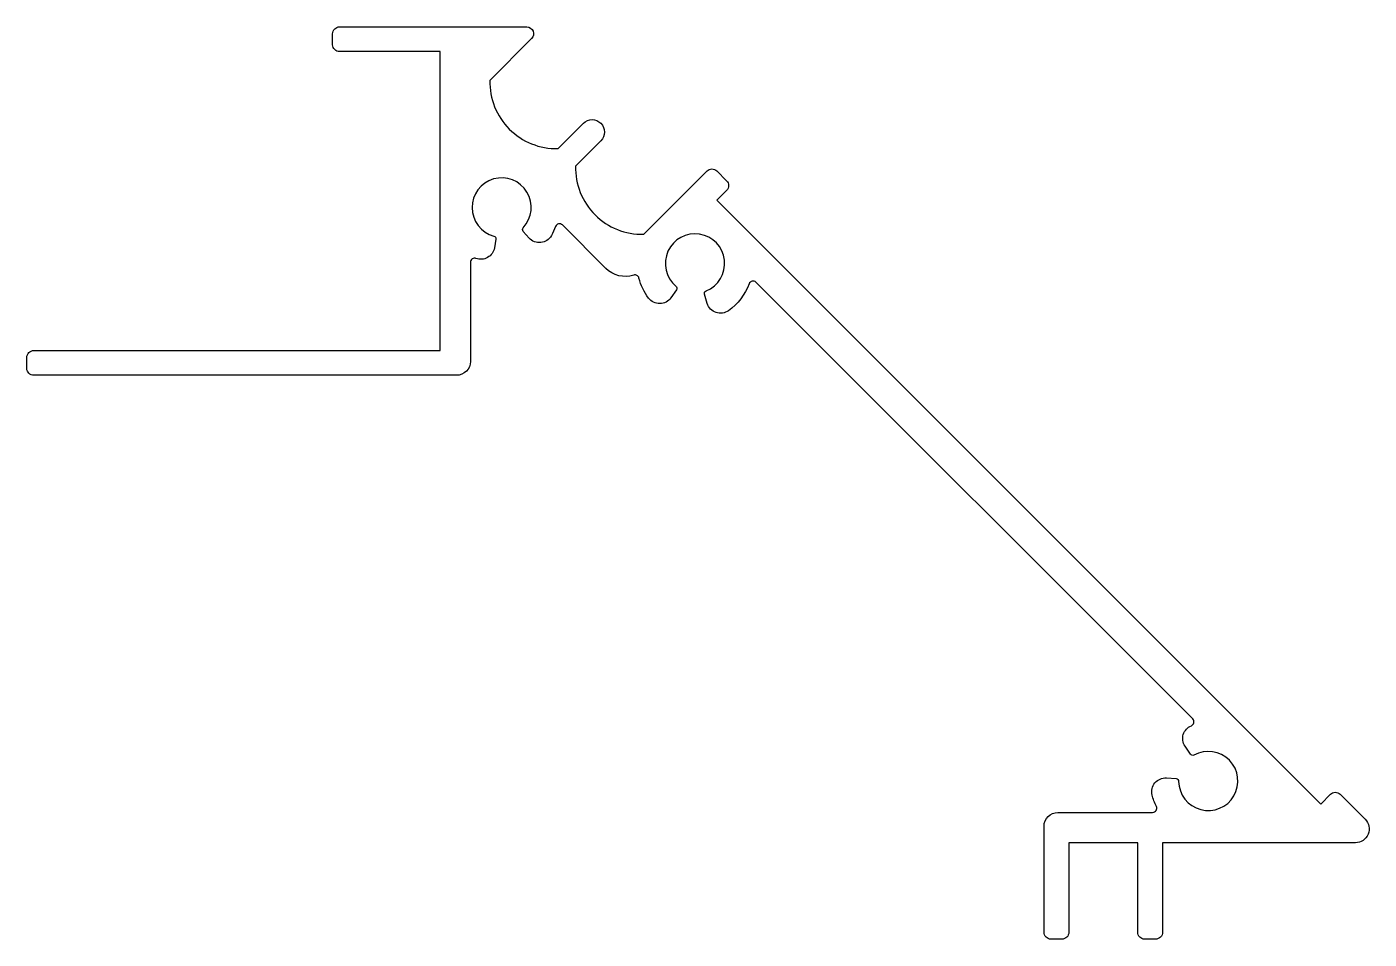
# Model space of a CAD drawing. Extents: x 100.3 to 197.8, y 182.1 to 248.4.
import ezdxf

# ---------------------------------------------------------------- set-up
doc = ezdxf.new("R2010")
doc.units = 0
doc.layers.get('0').update_dxf_attribs({"linetype": 'CONTINUOUS'})

msp = doc.modelspace()

# ---------------------------------------------------------------- linework, layer by layer
msp.add_lwpolyline([(153.27, 229.836, 0.545976), (152.777, 229.729, -0.150471), (151.269, 227.77, -0.51068), (149.735, 228.292), (149.53, 228.959, -0.389471), (149.646, 229.204, 3.612851), (147.462, 229.548, -0.389471), (147.498, 229.28), (147.097, 228.708, -0.51068), (145.477, 228.684, -0.09728), (144.776, 230.143, 0.431556), (144.393, 230.353, -0.281605), (142.364, 230.842), (139.214, 233.992, 0.551501), (138.719, 233.88, -0.043934), (138.417, 233.218, -0.512328), (136.803, 233.043), (136.372, 233.523, -0.389471), (136.375, 233.794, 3.612851), (134.248, 233.189, -0.389471), (134.393, 232.961), (134.279, 232.325, -0.468059), (132.944, 231.566, 0.523432), (132.539, 231.285), (132.539, 224.078, -0.414214), (131.539, 223.078), (100.839, 223.078, -0.414214), (100.339, 223.578), (100.339, 224.378, -0.414214), (100.839, 224.878), (130.339, 224.878), (130.339, 246.578), (123.039, 246.578, -0.414214), (122.539, 247.078), (122.539, 247.878, -0.414214), (123.039, 248.378), (136.632, 248.378, -0.668179), (136.985, 247.525), (133.95, 244.489, 0.428571), (138.899, 239.54), (140.738, 241.378, -1), (142.011, 240.105), (140.172, 238.267, 0.428571), (145.122, 233.317), (149.718, 237.913, -0.414214), (150.425, 237.913), (151.132, 237.206, -0.414214), (151.132, 236.499), (150.425, 235.792), (194.266, 191.951), (194.266, 191.951), (194.973, 192.658, -0.414214), (195.68, 192.658), (197.491, 190.847, -0.668179), (196.784, 189.14), (182.784, 189.14), (182.784, 182.64, -0.414214), (182.284, 182.14), (181.484, 182.14, -0.414214), (180.984, 182.64), (180.984, 189.14), (175.984, 189.14), (175.984, 182.64, -0.414214), (175.484, 182.14), (174.684, 182.14, -0.414214), (174.184, 182.64), (174.184, 190.34, -0.414214), (175.184, 191.34), (182.067, 191.34, 0.555301), (182.336, 191.772, -0.052826), (182.031, 192.603, -0.51068), (183.073, 193.844), (183.77, 193.794, -0.389471), (183.955, 193.597, 3.612851), (185.067, 195.508, -0.389471), (184.804, 195.572), (184.417, 196.152, -0.476935), (184.877, 197.637, 0.538704), (184.978, 198.127)], format="xyb", close=True)

doc.saveas('drawing.dxf')
